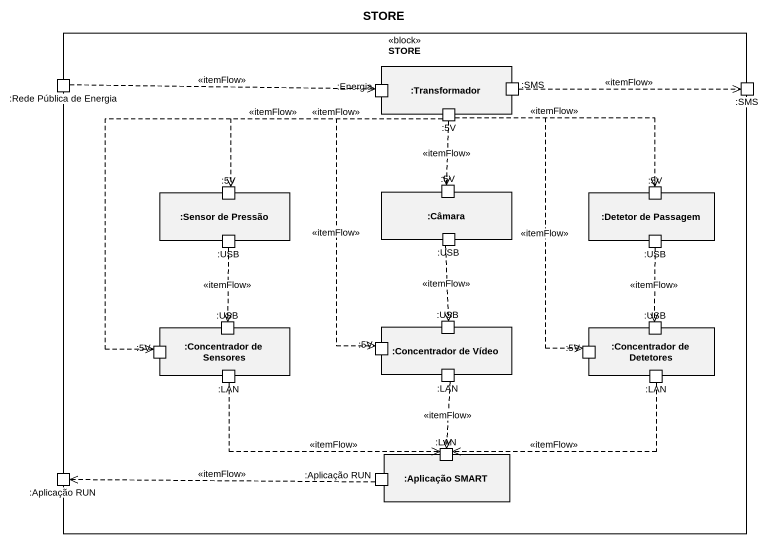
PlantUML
@startuml
title STORE
rectangle STORE <<block>> {
  rectangle ":Transformador" as Transformador {
    port ":Energia" as Energia
    port ":5V" as p5V
    port ":SMS" as SMS
  }
  port ":Rede Pública de Energia" as Rede_Pública_de_Energia
  port ":SMS" as SMS_2
  rectangle ":Sensor de Pressão" as Sensor_de_Pressão {
    port ":5V" as p5V_2
    port ":USB" as USB
  }
  rectangle ":Câmara" as Câmara {
    port ":5V" as p5V_3
    port ":USB" as USB_2
  }
  rectangle ":Detetor de Passagem" as Detetor_de_Passagem {
    port ":5V" as p5V_4
    port ":USB" as USB_3
  }
  rectangle ":Concentrador de Sensores" as Concentrador_de_Sensores {
    port ":USB" as USB_4
    port ":5V" as p5V_6
    port ":LAN" as LAN
  }
  rectangle ":Concentrador de Vídeo" as Concentrador_de_Vídeo {
    port ":5V" as p5V_5
    port ":USB" as USB_5
    port ":LAN" as LAN_2
  }
  rectangle ":Concentrador de Detetores" as Concentrador_de_Detetores {
    port ":USB" as USB_6
    port ":5V" as p5V_7
    port ":LAN" as LAN_3
  }
  rectangle ":Aplicação SMART" as Aplicação_SMART {
    port ":LAN" as LAN_4
    port ":Aplicação RUN" as Aplicação_RUN_2
  }
  port ":Aplicação RUN" as Aplicação_RUN
}
Rede_Pública_de_Energia .right.> Energia : <<itemFlow>>
p5V .left.> p5V_2 : <<itemFlow>>
p5V ..> p5V_3 : <<itemFlow>>
p5V .right.> p5V_4 : <<itemFlow>>
p5V ..> p5V_5 : <<itemFlow>>
p5V ..> p5V_6 : <<itemFlow>>
p5V ..> p5V_7 : <<itemFlow>>
SMS .right.> SMS_2 : <<itemFlow>>
USB ..> USB_4 : <<itemFlow>>
USB_2 ..> USB_5 : <<itemFlow>>
USB_3 ..> USB_6 : <<itemFlow>>
LAN .right.> LAN_4 : <<itemFlow>>
LAN_2 ..> LAN_4 : <<itemFlow>>
LAN_3 .left.> LAN_4 : <<itemFlow>>
Aplicação_RUN_2 .left.> Aplicação_RUN : <<itemFlow>>
@enduml
